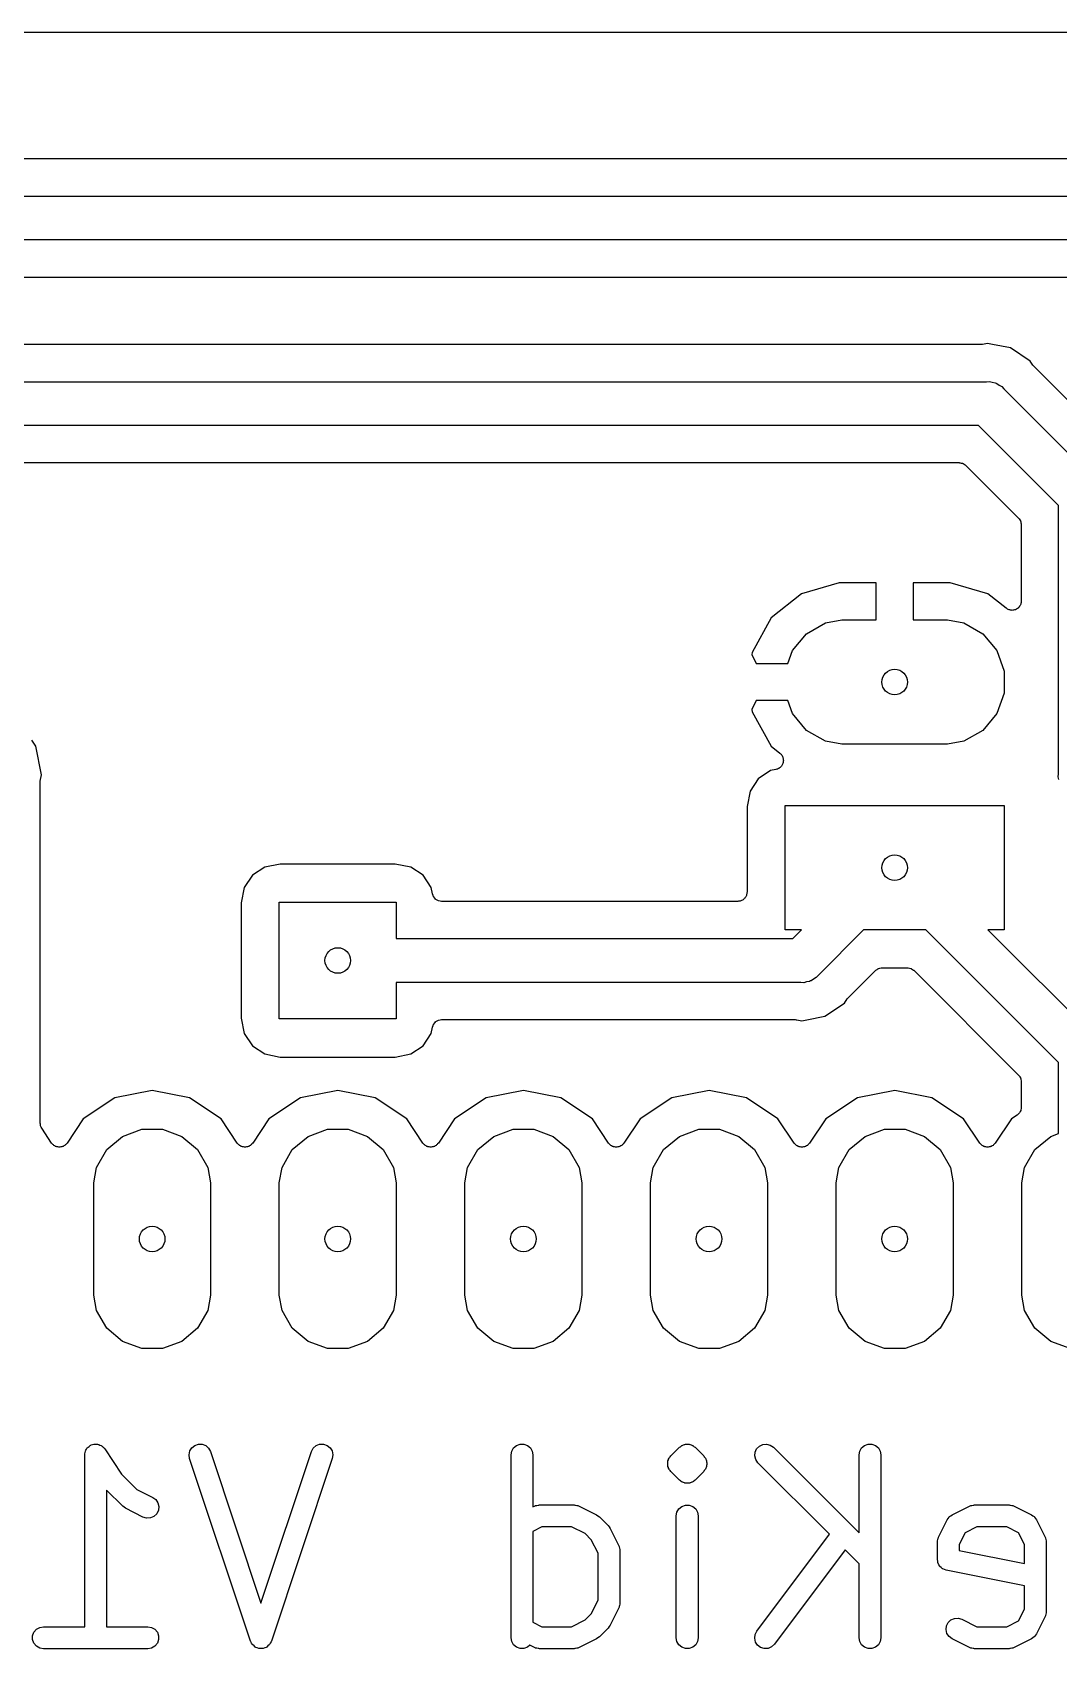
# Model space of a CAD drawing. Extents: x 99.1 to 195.6, y -78.7 to -33.
# Drawn here: x 159.65 to 173.69, y -55.14 to -33.02 of the extents above; entities that cross this region are included whole.
import ezdxf

# ---------------------------------------------------------------- set-up
doc = ezdxf.new("R2010")
doc.units = 0
doc.header["$MEASUREMENT"] = 0
doc.layers.add('BLACK', color=7, linetype='CONTINUOUS')

msp = doc.modelspace()

# ---------------------------------------------------------------- linework, layer by layer
at = {"layer": 'BLACK', "linetype": 'CONTINUOUS'}
for p, q in [((99.187, -33.02), (195.453, -33.02)), ((175.168, -34.752), (148.552, -34.752)), ((148.473, -35.26), (175.247, -35.26)), ((175.136, -35.86), (148.584, -35.86)), ((148.847, -36.368), (174.873, -36.368)), ((172.628, -37.292), (152.551, -37.292)), ((172.64, -37.2898), (172.628, -37.292)), ((172.653, -37.2896), (172.64, -37.2898)), ((172.72, -37.2762), (172.653, -37.2896)), ((172.787, -37.2896), (172.72, -37.2762)), ((173.035, -37.3389), (172.787, -37.2896)), ((173.303, -37.5175), (173.035, -37.3389)), ((173.341, -37.5745), (173.303, -37.5175)), ((173.349, -37.5835), (173.341, -37.5745)), ((173.356, -37.5938), (173.349, -37.5835)), ((174.496, -38.7335), (173.356, -37.5938)), ((151.93, -37.8), (172.707, -37.8)), ((172.707, -37.8), (172.747, -37.7965)), ((172.747, -37.7965), (172.785, -37.8068)), ((172.785, -37.8068), (172.824, -37.8137)), ((172.824, -37.8137), (172.836, -37.8204)), ((172.836, -37.8204), (172.849, -37.8239)), ((172.849, -37.8239), (172.881, -37.8467)), ((172.881, -37.8467), (172.916, -37.8666)), ((172.916, -37.8666), (172.941, -37.8971)), ((172.941, -37.8971), (174.193, -39.1486)), ((172.596, -38.4), (151.93, -38.4)), ((173.69, -39.4943), (172.596, -38.4)), ((152.551, -38.908), (172.333, -38.908)), ((172.333, -38.908), (172.338, -38.909)), ((172.338, -38.909), (172.344, -38.9085)), ((172.344, -38.9085), (172.36, -38.9128)), ((172.36, -38.9128), (172.376, -38.9157)), ((172.376, -38.9157), (172.381, -38.9185)), ((172.381, -38.9185), (172.386, -38.9199)), ((172.386, -38.9199), (172.4, -38.9294)), ((172.4, -38.9294), (172.414, -38.9377)), ((172.414, -38.9377), (172.418, -38.942)), ((172.418, -38.942), (172.423, -38.9452)), ((172.423, -38.9452), (173.145, -39.6675)), ((173.69, -43.1669), (173.69, -39.4943)), ((173.145, -39.6675), (173.148, -39.6721)), ((173.148, -39.6721), (173.152, -39.6757)), ((173.152, -39.6757), (173.161, -39.69)), ((173.161, -39.69), (173.17, -39.7036)), ((173.17, -39.7036), (173.172, -39.709)), ((173.172, -39.709), (173.174, -39.7139)), ((173.174, -39.7139), (173.177, -39.7302)), ((173.177, -39.7302), (173.182, -39.7462)), ((173.182, -39.7462), (173.181, -39.7518)), ((173.181, -39.7518), (173.182, -39.7573)), ((173.182, -39.7573), (173.182, -40.802)), ((170.691, -40.552), (170.174, -40.7016)), ((171.196, -40.552), (170.691, -40.552)), ((171.196, -41.06), (171.196, -40.552)), ((172.209, -40.552), (171.704, -40.552)), ((171.704, -40.552), (171.704, -41.06)), ((172.726, -40.7016), (172.209, -40.552)), ((170.174, -40.7016), (169.759, -41.0332)), ((172.976, -40.9012), (172.726, -40.7016)), ((172.984, -40.9058), (172.976, -40.9012)), ((172.992, -40.912), (172.984, -40.9058)), ((173.003, -40.9163), (172.992, -40.912)), ((173.118, -40.912), (173.109, -40.9153)), ((173.128, -40.9039), (173.118, -40.912)), ((173.139, -40.8973), (173.128, -40.9039)), ((173.145, -40.8898), (173.139, -40.8973)), ((173.152, -40.8836), (173.145, -40.8898)), ((173.159, -40.8727), (173.152, -40.8836)), ((173.166, -40.8628), (173.159, -40.8727)), ((173.17, -40.8537), (173.166, -40.8628)), ((173.174, -40.8454), (173.17, -40.8537)), ((173.177, -40.833), (173.174, -40.8454)), ((173.181, -40.8211), (173.177, -40.833)), ((173.182, -40.802), (173.18, -40.8114)), ((173.18, -40.8114), (173.181, -40.8211)), ((169.759, -41.0332), (169.499, -41.5044)), ((170.245, -41.2488), (170.505, -41.0989)), ((170.505, -41.0989), (170.726, -41.06)), ((170.726, -41.06), (171.196, -41.06)), ((171.704, -41.06), (172.174, -41.06)), ((172.174, -41.06), (172.395, -41.0989)), ((172.395, -41.0989), (172.655, -41.2488)), ((173.014, -40.9223), (173.003, -40.9163)), ((173.024, -40.9238), (173.014, -40.9223)), ((173.033, -40.9271), (173.024, -40.9238)), ((173.046, -40.9271), (173.033, -40.9271)), ((173.058, -40.9289), (173.046, -40.9271)), ((173.067, -40.9271), (173.058, -40.9289)), ((173.077, -40.9271), (173.067, -40.9271)), ((173.089, -40.9227), (173.077, -40.9271)), ((173.101, -40.9203), (173.089, -40.9227)), ((173.109, -40.9153), (173.101, -40.9203)), ((170.053, -41.4784), (170.245, -41.2488)), ((172.655, -41.2488), (172.847, -41.4784)), ((169.499, -41.5044), (169.493, -41.5351)), ((169.493, -41.5351), (169.556, -41.656)), ((169.988, -41.656), (170.053, -41.4784)), ((172.847, -41.4784), (172.95, -41.7601)), ((169.556, -41.656), (169.988, -41.656)), ((172.95, -41.7601), (172.95, -42.0599)), ((169.556, -42.164), (169.493, -42.2849)), ((169.988, -42.164), (169.556, -42.164)), ((170.053, -42.3416), (169.988, -42.164)), ((172.95, -42.0599), (172.847, -42.3416)), ((169.493, -42.2849), (169.499, -42.3156)), ((169.499, -42.3156), (169.759, -42.7868)), ((170.245, -42.5712), (170.053, -42.3416)), ((172.847, -42.3416), (172.655, -42.5712)), ((170.505, -42.7211), (170.245, -42.5712)), ((172.655, -42.5712), (172.395, -42.7211)), ((159.7, -42.7867), (159.646, -42.7068)), ((159.778, -43.18), (159.7, -42.7867)), ((169.759, -42.7868), (169.88, -42.8831)), ((169.88, -42.8831), (169.887, -42.8916)), ((169.887, -42.8916), (169.896, -42.8986)), ((169.896, -42.8986), (169.902, -42.908)), ((170.726, -42.76), (170.505, -42.7211)), ((172.174, -42.76), (170.726, -42.76)), ((172.395, -42.7211), (172.174, -42.76)), ((169.752, -43.1215), (169.584, -43.2338)), ((169.825, -43.1069), (169.752, -43.1215)), ((169.836, -43.1028), (169.825, -43.1069)), ((169.847, -43.1006), (169.836, -43.1028)), ((169.856, -43.0949), (169.847, -43.1006)), ((169.866, -43.0909), (169.856, -43.0949)), ((169.875, -43.0835), (169.866, -43.0909)), ((169.884, -43.0776), (169.875, -43.0835)), ((169.891, -43.0691), (169.884, -43.0776)), ((169.899, -43.0618), (169.891, -43.0691)), ((169.905, -43.052), (169.899, -43.0618)), ((169.902, -42.908), (169.909, -42.9162)), ((169.912, -43.0432), (169.905, -43.052)), ((169.909, -42.9162), (169.913, -42.9267)), ((169.915, -43.0328), (169.912, -43.0432)), ((169.913, -42.9267), (169.919, -42.9363)), ((169.921, -43.0232), (169.915, -43.0328)), ((169.919, -42.9363), (169.921, -42.9471)), ((169.921, -42.9471), (169.925, -42.9573)), ((169.922, -43.012), (169.921, -43.0232)), ((169.926, -43.0014), (169.922, -43.012)), ((169.925, -42.9573), (169.925, -42.9685)), ((169.925, -42.9685), (169.927, -42.9796)), ((169.927, -42.9796), (169.926, -42.9904)), ((169.926, -42.9904), (169.926, -43.0014)), ((159.758, -43.2918), (159.76, -43.2795)), ((159.758, -47.9457), (159.758, -43.2918)), ((159.76, -43.267), (159.778, -43.18)), ((159.76, -43.2795), (159.76, -43.267)), ((169.584, -43.2338), (169.471, -43.4018)), ((173.687, -43.2066), (173.69, -43.1669)), ((173.697, -43.245), (173.687, -43.2066)), ((169.471, -43.4018), (169.43, -43.6125)), ((169.43, -43.6125), (169.43, -44.785)), ((169.95, -45.3), (169.95, -43.6)), ((169.95, -43.6), (172.95, -43.6)), ((172.95, -43.6), (172.95, -45.3)), ((162.832, -44.4415), (162.664, -44.5538)), ((163.043, -44.3996), (162.832, -44.4415)), ((164.617, -44.3996), (163.043, -44.3996)), ((164.828, -44.4415), (164.617, -44.3996)), ((164.996, -44.5538), (164.828, -44.4415)), ((162.664, -44.5538), (162.551, -44.7218)), ((165.109, -44.7218), (164.996, -44.5538)), ((162.551, -44.7218), (162.51, -44.9325)), ((165.126, -44.8098), (165.109, -44.7218)), ((165.134, -44.8291), (165.126, -44.8098)), ((165.141, -44.8485), (165.134, -44.8291)), ((165.142, -44.8496), (165.141, -44.8485)), ((165.142, -44.8509), (165.142, -44.8496)), ((165.156, -44.8664), (165.142, -44.8509)), ((165.169, -44.8823), (165.156, -44.8664)), ((165.17, -44.883), (165.169, -44.8823)), ((165.171, -44.884), (165.17, -44.883)), ((165.189, -44.894), (165.171, -44.884)), ((165.207, -44.9043), (165.189, -44.894)), ((169.366, -44.895), (169.356, -44.8988)), ((169.375, -44.8878), (169.366, -44.895)), ((169.384, -44.8823), (169.375, -44.8878)), ((169.391, -44.8738), (169.384, -44.8823)), ((169.4, -44.8666), (169.391, -44.8738)), ((169.405, -44.857), (169.4, -44.8666)), ((169.413, -44.8485), (169.405, -44.857)), ((169.416, -44.8381), (169.413, -44.8485)), ((169.422, -44.8284), (169.416, -44.8381)), ((169.424, -44.8175), (169.422, -44.8284)), ((169.428, -44.8071), (169.424, -44.8175)), ((169.43, -44.785), (169.428, -44.7959)), ((169.428, -44.7959), (169.428, -44.8071)), ((162.51, -44.9325), (162.51, -46.5075)), ((163.03, -46.52), (163.03, -44.92)), ((163.03, -44.92), (164.63, -44.92)), ((164.63, -44.92), (164.63, -45.42)), ((165.209, -44.9046), (165.207, -44.9043)), ((165.21, -44.9053), (165.209, -44.9046)), ((165.23, -44.9084), (165.21, -44.9053)), ((165.251, -44.912), (165.23, -44.9084)), ((169.303, -44.912), (165.251, -44.912)), ((169.314, -44.9101), (169.303, -44.912)), ((169.325, -44.9101), (169.314, -44.9101)), ((169.335, -44.9063), (169.325, -44.9101)), ((169.346, -44.9043), (169.335, -44.9063)), ((169.356, -44.8988), (169.346, -44.9043)), ((170.176, -45.3), (169.95, -45.3)), ((170.056, -45.42), (170.176, -45.3)), ((171.024, -45.3), (170.401, -45.9229)), ((171.876, -45.3), (171.024, -45.3)), ((173.69, -47.1143), (171.876, -45.3)), ((172.95, -45.3), (172.724, -45.3)), ((172.724, -45.3), (174.193, -46.7686)), ((164.63, -45.42), (170.056, -45.42)), ((170.296, -45.9996), (170.284, -46.0063)), ((170.309, -45.9961), (170.296, -45.9996)), ((170.341, -45.9733), (170.309, -45.9961)), ((170.376, -45.9534), (170.341, -45.9733)), ((170.401, -45.9229), (170.376, -45.9534)), ((170.816, -46.2262), (171.185, -45.8576)), ((171.185, -45.8576), (171.19, -45.8544)), ((171.19, -45.8544), (171.193, -45.8502)), ((171.193, -45.8502), (171.208, -45.8419)), ((171.208, -45.8419), (171.221, -45.8323)), ((171.221, -45.8323), (171.227, -45.8309)), ((171.227, -45.8309), (171.231, -45.8281)), ((171.231, -45.8281), (171.248, -45.8252)), ((171.248, -45.8252), (171.264, -45.8209)), ((171.264, -45.8209), (171.269, -45.8214)), ((171.269, -45.8214), (171.275, -45.8204)), ((171.275, -45.8204), (171.625, -45.8204)), ((171.625, -45.8204), (171.631, -45.8214)), ((171.631, -45.8214), (171.636, -45.8209)), ((171.636, -45.8209), (171.652, -45.8252)), ((171.652, -45.8252), (171.669, -45.8281)), ((171.669, -45.8281), (171.673, -45.8309)), ((171.673, -45.8309), (171.679, -45.8323)), ((171.679, -45.8323), (171.692, -45.8419)), ((171.692, -45.8419), (171.707, -45.8502)), ((171.707, -45.8502), (171.71, -45.8544)), ((171.71, -45.8544), (171.715, -45.8576)), ((171.715, -45.8576), (173.145, -47.2875)), ((170.167, -46.02), (164.63, -46.02)), ((164.63, -46.02), (164.63, -46.52)), ((170.207, -46.0235), (170.167, -46.02)), ((170.245, -46.0132), (170.207, -46.0235)), ((170.284, -46.0063), (170.245, -46.0132)), ((170.495, -46.4811), (170.763, -46.3025)), ((170.763, -46.3025), (170.801, -46.2455)), ((170.801, -46.2455), (170.809, -46.2365)), ((170.809, -46.2365), (170.816, -46.2262)), ((162.51, -46.5075), (162.551, -46.7182)), ((164.63, -46.52), (163.03, -46.52)), ((165.109, -46.7182), (165.126, -46.6302)), ((165.126, -46.6302), (165.134, -46.6109)), ((165.134, -46.6109), (165.141, -46.5915)), ((165.141, -46.5915), (165.142, -46.5904)), ((165.142, -46.5891), (165.156, -46.5736)), ((165.142, -46.5904), (165.142, -46.5891)), ((165.156, -46.5736), (165.169, -46.5577)), ((165.169, -46.5577), (165.17, -46.557)), ((165.17, -46.557), (165.171, -46.556)), ((165.171, -46.556), (165.189, -46.546)), ((165.189, -46.546), (165.207, -46.5357)), ((165.207, -46.5357), (165.209, -46.5354)), ((165.209, -46.5354), (165.21, -46.5347)), ((165.21, -46.5347), (165.23, -46.5316)), ((165.23, -46.5316), (165.251, -46.528)), ((165.251, -46.528), (170.088, -46.528)), ((170.088, -46.528), (170.1, -46.5302)), ((170.1, -46.5302), (170.113, -46.5304)), ((170.113, -46.5304), (170.18, -46.5438)), ((170.18, -46.5438), (170.247, -46.5304)), ((170.247, -46.5304), (170.495, -46.4811)), ((162.551, -46.7182), (162.664, -46.8862)), ((164.996, -46.8862), (165.109, -46.7182)), ((162.664, -46.8862), (162.832, -46.9985)), ((162.832, -46.9985), (163.043, -47.0404)), ((163.043, -47.0404), (164.617, -47.0404)), ((164.617, -47.0404), (164.828, -46.9985)), ((164.828, -46.9985), (164.996, -46.8862)), ((173.145, -47.2875), (173.148, -47.2921)), ((173.148, -47.2921), (173.152, -47.2957)), ((173.152, -47.2957), (173.161, -47.31)), ((173.161, -47.31), (173.17, -47.3236)), ((173.17, -47.3236), (173.172, -47.329)), ((173.69, -48.0878), (173.69, -47.1143)), ((161.29, -47.4964), (160.78, -47.5979)), ((161.8, -47.5979), (161.29, -47.4964)), ((163.83, -47.4964), (163.32, -47.5979)), ((164.34, -47.5979), (163.83, -47.4964)), ((166.37, -47.4964), (165.86, -47.5979)), ((166.88, -47.5979), (166.37, -47.4964)), ((168.91, -47.4964), (168.4, -47.5979)), ((169.42, -47.5979), (168.91, -47.4964)), ((171.45, -47.4964), (170.94, -47.5979)), ((171.96, -47.5979), (171.45, -47.4964)), ((173.172, -47.329), (173.174, -47.3339)), ((173.174, -47.3339), (173.177, -47.3502)), ((173.177, -47.3502), (173.182, -47.3662)), ((173.182, -47.3662), (173.181, -47.3718)), ((173.181, -47.3718), (173.182, -47.3773)), ((173.182, -47.3773), (173.182, -47.7289)), ((160.78, -47.5979), (160.347, -47.887)), ((162.233, -47.887), (161.8, -47.5979)), ((163.32, -47.5979), (162.887, -47.887)), ((164.773, -47.887), (164.34, -47.5979)), ((165.86, -47.5979), (165.427, -47.887)), ((167.313, -47.887), (166.88, -47.5979)), ((168.4, -47.5979), (167.967, -47.887)), ((169.853, -47.887), (169.42, -47.5979)), ((170.94, -47.5979), (170.507, -47.887)), ((172.393, -47.887), (171.96, -47.5979)), ((173.175, -47.7682), (173.174, -47.7723)), ((173.177, -47.7644), (173.175, -47.7682)), ((173.179, -47.7466), (173.177, -47.7644)), ((173.182, -47.7289), (173.179, -47.7466)), ((159.761, -47.9607), (159.758, -47.9457)), ((159.762, -47.9759), (159.761, -47.9607)), ((159.764, -47.9823), (159.762, -47.9759)), ((159.766, -47.9892), (159.764, -47.9823)), ((159.773, -48.0023), (159.766, -47.9892)), ((160.347, -47.887), (160.126, -48.2183)), ((162.454, -48.2183), (162.233, -47.887)), ((162.887, -47.887), (162.666, -48.2183)), ((164.994, -48.2183), (164.773, -47.887)), ((165.427, -47.887), (165.206, -48.2183)), ((167.534, -48.2183), (167.313, -47.887)), ((167.967, -47.887), (167.746, -48.2183)), ((170.074, -48.2183), (169.853, -47.887)), ((170.507, -47.887), (170.286, -48.2183)), ((172.614, -48.2183), (172.393, -47.887)), ((173.047, -47.887), (172.826, -48.2183)), ((173.126, -47.8345), (173.047, -47.887)), ((173.139, -47.8221), (173.126, -47.8345)), ((173.152, -47.8105), (173.139, -47.8221)), ((173.154, -47.8069), (173.152, -47.8105)), ((173.157, -47.804), (173.154, -47.8069)), ((173.165, -47.7879), (173.157, -47.804)), ((173.174, -47.7723), (173.165, -47.7879)), ((159.779, -48.0163), (159.773, -48.0023)), ((159.914, -48.2183), (159.779, -48.0163)), ((160.668, -48.3078), (160.884, -48.1265)), ((160.884, -48.1265), (161.149, -48.03)), ((161.149, -48.03), (161.431, -48.03)), ((161.431, -48.03), (161.696, -48.1265)), ((161.696, -48.1265), (161.912, -48.3078)), ((163.208, -48.3078), (163.424, -48.1265)), ((163.424, -48.1265), (163.689, -48.03)), ((163.689, -48.03), (163.971, -48.03)), ((163.971, -48.03), (164.236, -48.1265)), ((164.236, -48.1265), (164.452, -48.3078)), ((165.748, -48.3078), (165.964, -48.1265)), ((165.964, -48.1265), (166.229, -48.03)), ((166.229, -48.03), (166.511, -48.03)), ((166.511, -48.03), (166.776, -48.1265)), ((166.776, -48.1265), (166.992, -48.3078)), ((168.288, -48.3078), (168.504, -48.1265)), ((168.504, -48.1265), (168.769, -48.03)), ((168.769, -48.03), (169.051, -48.03)), ((169.051, -48.03), (169.316, -48.1265)), ((169.316, -48.1265), (169.532, -48.3078)), ((170.828, -48.3078), (171.044, -48.1265)), ((171.044, -48.1265), (171.309, -48.03)), ((171.309, -48.03), (171.591, -48.03)), ((171.591, -48.03), (171.856, -48.1265)), ((171.856, -48.1265), (172.072, -48.3078)), ((173.368, -48.3078), (173.584, -48.1265)), ((173.584, -48.1265), (173.69, -48.0878)), ((159.924, -48.2283), (159.914, -48.2183)), ((159.932, -48.2395), (159.924, -48.2283)), ((159.939, -48.2441), (159.932, -48.2395)), ((159.945, -48.2502), (159.939, -48.2441)), ((159.957, -48.2563), (159.945, -48.2502)), ((159.969, -48.264), (159.957, -48.2563)), ((159.977, -48.266), (159.969, -48.264)), ((159.984, -48.2697), (159.977, -48.266)), ((159.998, -48.2712), (159.984, -48.2697)), ((160.012, -48.2745), (159.998, -48.2712)), ((160.02, -48.2736), (160.012, -48.2745)), ((160.028, -48.2745), (160.02, -48.2736)), ((160.042, -48.2712), (160.028, -48.2745)), ((160.056, -48.2697), (160.042, -48.2712)), ((160.063, -48.266), (160.056, -48.2697)), ((160.071, -48.264), (160.063, -48.266)), ((160.083, -48.2563), (160.071, -48.264)), ((160.095, -48.2502), (160.083, -48.2563)), ((160.101, -48.2441), (160.095, -48.2502)), ((160.108, -48.2395), (160.101, -48.2441)), ((160.116, -48.2283), (160.108, -48.2395)), ((160.126, -48.2183), (160.116, -48.2283)), ((160.527, -48.5522), (160.668, -48.3078)), ((161.912, -48.3078), (162.053, -48.5522)), ((162.464, -48.2283), (162.454, -48.2183)), ((162.472, -48.2395), (162.464, -48.2283)), ((162.479, -48.2441), (162.472, -48.2395)), ((162.485, -48.2502), (162.479, -48.2441)), ((162.497, -48.2563), (162.485, -48.2502)), ((162.509, -48.264), (162.497, -48.2563)), ((162.517, -48.266), (162.509, -48.264)), ((162.524, -48.2697), (162.517, -48.266)), ((162.538, -48.2712), (162.524, -48.2697)), ((162.552, -48.2745), (162.538, -48.2712)), ((162.56, -48.2736), (162.552, -48.2745)), ((162.568, -48.2745), (162.56, -48.2736)), ((162.582, -48.2712), (162.568, -48.2745)), ((162.596, -48.2697), (162.582, -48.2712)), ((162.603, -48.266), (162.596, -48.2697)), ((162.611, -48.264), (162.603, -48.266)), ((162.623, -48.2563), (162.611, -48.264)), ((162.635, -48.2502), (162.623, -48.2563)), ((162.641, -48.2441), (162.635, -48.2502)), ((162.648, -48.2395), (162.641, -48.2441)), ((162.656, -48.2283), (162.648, -48.2395)), ((162.666, -48.2183), (162.656, -48.2283)), ((163.067, -48.5522), (163.208, -48.3078)), ((164.452, -48.3078), (164.593, -48.5522)), ((165.004, -48.2283), (164.994, -48.2183)), ((165.012, -48.2395), (165.004, -48.2283)), ((165.019, -48.2441), (165.012, -48.2395)), ((165.025, -48.2502), (165.019, -48.2441)), ((165.037, -48.2563), (165.025, -48.2502)), ((165.049, -48.264), (165.037, -48.2563)), ((165.057, -48.266), (165.049, -48.264)), ((165.064, -48.2697), (165.057, -48.266)), ((165.078, -48.2712), (165.064, -48.2697)), ((165.092, -48.2745), (165.078, -48.2712)), ((165.1, -48.2736), (165.092, -48.2745)), ((165.108, -48.2745), (165.1, -48.2736)), ((165.122, -48.2712), (165.108, -48.2745)), ((165.136, -48.2697), (165.122, -48.2712)), ((165.143, -48.266), (165.136, -48.2697)), ((165.151, -48.264), (165.143, -48.266)), ((165.163, -48.2563), (165.151, -48.264)), ((165.175, -48.2502), (165.163, -48.2563)), ((165.181, -48.2441), (165.175, -48.2502)), ((165.188, -48.2395), (165.181, -48.2441)), ((165.196, -48.2283), (165.188, -48.2395)), ((165.206, -48.2183), (165.196, -48.2283)), ((165.607, -48.5522), (165.748, -48.3078)), ((166.992, -48.3078), (167.133, -48.5522)), ((167.544, -48.2283), (167.534, -48.2183)), ((167.552, -48.2395), (167.544, -48.2283)), ((167.559, -48.2441), (167.552, -48.2395)), ((167.565, -48.2502), (167.559, -48.2441)), ((167.577, -48.2563), (167.565, -48.2502)), ((167.589, -48.264), (167.577, -48.2563)), ((167.597, -48.266), (167.589, -48.264)), ((167.604, -48.2697), (167.597, -48.266)), ((167.618, -48.2712), (167.604, -48.2697)), ((167.632, -48.2745), (167.618, -48.2712)), ((167.64, -48.2736), (167.632, -48.2745)), ((167.648, -48.2745), (167.64, -48.2736)), ((167.662, -48.2712), (167.648, -48.2745)), ((167.676, -48.2697), (167.662, -48.2712)), ((167.683, -48.266), (167.676, -48.2697)), ((167.691, -48.264), (167.683, -48.266)), ((167.703, -48.2563), (167.691, -48.264)), ((167.715, -48.2502), (167.703, -48.2563)), ((167.721, -48.2441), (167.715, -48.2502)), ((167.728, -48.2395), (167.721, -48.2441)), ((167.736, -48.2283), (167.728, -48.2395)), ((167.746, -48.2183), (167.736, -48.2283)), ((168.147, -48.5522), (168.288, -48.3078)), ((169.532, -48.3078), (169.673, -48.5522)), ((170.084, -48.2283), (170.074, -48.2183)), ((170.092, -48.2395), (170.084, -48.2283)), ((170.099, -48.2441), (170.092, -48.2395)), ((170.105, -48.2502), (170.099, -48.2441)), ((170.117, -48.2563), (170.105, -48.2502)), ((170.129, -48.264), (170.117, -48.2563)), ((170.137, -48.266), (170.129, -48.264)), ((170.144, -48.2697), (170.137, -48.266)), ((170.158, -48.2712), (170.144, -48.2697)), ((170.172, -48.2745), (170.158, -48.2712)), ((170.18, -48.2736), (170.172, -48.2745)), ((170.188, -48.2745), (170.18, -48.2736)), ((170.202, -48.2712), (170.188, -48.2745)), ((170.216, -48.2697), (170.202, -48.2712)), ((170.223, -48.266), (170.216, -48.2697)), ((170.231, -48.264), (170.223, -48.266)), ((170.243, -48.2563), (170.231, -48.264)), ((170.255, -48.2502), (170.243, -48.2563)), ((170.261, -48.2441), (170.255, -48.2502)), ((170.268, -48.2395), (170.261, -48.2441)), ((170.276, -48.2283), (170.268, -48.2395)), ((170.286, -48.2183), (170.276, -48.2283)), ((170.687, -48.5522), (170.828, -48.3078)), ((172.072, -48.3078), (172.213, -48.5522)), ((172.624, -48.2283), (172.614, -48.2183)), ((172.632, -48.2395), (172.624, -48.2283)), ((172.639, -48.2441), (172.632, -48.2395)), ((172.645, -48.2502), (172.639, -48.2441)), ((172.657, -48.2563), (172.645, -48.2502)), ((172.669, -48.264), (172.657, -48.2563)), ((172.677, -48.266), (172.669, -48.264)), ((172.684, -48.2697), (172.677, -48.266)), ((172.698, -48.2712), (172.684, -48.2697)), ((172.712, -48.2745), (172.698, -48.2712)), ((172.72, -48.2736), (172.712, -48.2745)), ((172.728, -48.2745), (172.72, -48.2736)), ((172.742, -48.2712), (172.728, -48.2745)), ((172.756, -48.2697), (172.742, -48.2712)), ((172.763, -48.266), (172.756, -48.2697)), ((172.771, -48.264), (172.763, -48.266)), ((172.783, -48.2563), (172.771, -48.264)), ((172.795, -48.2502), (172.783, -48.2563)), ((172.801, -48.2441), (172.795, -48.2502)), ((172.808, -48.2395), (172.801, -48.2441)), ((172.816, -48.2283), (172.808, -48.2395)), ((172.826, -48.2183), (172.816, -48.2283)), ((173.227, -48.5522), (173.368, -48.3078)), ((160.49, -48.76), (160.527, -48.5522)), ((162.053, -48.5522), (162.09, -48.76)), ((163.03, -48.76), (163.067, -48.5522)), ((164.593, -48.5522), (164.63, -48.76)), ((165.57, -48.76), (165.607, -48.5522)), ((167.133, -48.5522), (167.17, -48.76)), ((168.11, -48.76), (168.147, -48.5522)), ((169.673, -48.5522), (169.71, -48.76)), ((170.65, -48.76), (170.687, -48.5522)), ((172.213, -48.5522), (172.25, -48.76)), ((173.19, -48.76), (173.227, -48.5522)), ((160.49, -50.3), (160.49, -48.76)), ((162.09, -48.76), (162.09, -50.3)), ((163.03, -50.3), (163.03, -48.76)), ((164.63, -48.76), (164.63, -50.3)), ((165.57, -50.3), (165.57, -48.76)), ((167.17, -48.76), (167.17, -50.3)), ((168.11, -50.3), (168.11, -48.76)), ((169.71, -48.76), (169.71, -50.3)), ((170.65, -50.3), (170.65, -48.76)), ((172.25, -48.76), (172.25, -50.3)), ((173.19, -50.3), (173.19, -48.76)), ((160.527, -50.5078), (160.49, -50.3)), ((162.09, -50.3), (162.053, -50.5078)), ((163.067, -50.5078), (163.03, -50.3)), ((164.63, -50.3), (164.593, -50.5078)), ((165.607, -50.5078), (165.57, -50.3)), ((167.17, -50.3), (167.133, -50.5078)), ((168.147, -50.5078), (168.11, -50.3)), ((169.71, -50.3), (169.673, -50.5078)), ((170.687, -50.5078), (170.65, -50.3)), ((172.25, -50.3), (172.213, -50.5078)), ((173.227, -50.5078), (173.19, -50.3)), ((160.668, -50.7522), (160.527, -50.5078)), ((162.053, -50.5078), (161.912, -50.7522)), ((163.208, -50.7522), (163.067, -50.5078)), ((164.593, -50.5078), (164.452, -50.7522)), ((165.748, -50.7522), (165.607, -50.5078)), ((167.133, -50.5078), (166.992, -50.7522)), ((168.288, -50.7522), (168.147, -50.5078)), ((169.673, -50.5078), (169.532, -50.7522)), ((170.828, -50.7522), (170.687, -50.5078)), ((172.213, -50.5078), (172.072, -50.7522)), ((173.368, -50.7522), (173.227, -50.5078)), ((160.884, -50.9335), (160.668, -50.7522)), ((161.912, -50.7522), (161.696, -50.9335)), ((163.424, -50.9335), (163.208, -50.7522)), ((164.452, -50.7522), (164.236, -50.9335)), ((165.964, -50.9335), (165.748, -50.7522)), ((166.992, -50.7522), (166.776, -50.9335)), ((168.504, -50.9335), (168.288, -50.7522)), ((169.532, -50.7522), (169.316, -50.9335)), ((171.044, -50.9335), (170.828, -50.7522)), ((172.072, -50.7522), (171.856, -50.9335)), ((173.584, -50.9335), (173.368, -50.7522)), ((161.149, -51.03), (160.884, -50.9335)), ((161.431, -51.03), (161.149, -51.03)), ((161.696, -50.9335), (161.431, -51.03)), ((163.689, -51.03), (163.424, -50.9335)), ((163.971, -51.03), (163.689, -51.03)), ((164.236, -50.9335), (163.971, -51.03)), ((166.229, -51.03), (165.964, -50.9335)), ((166.511, -51.03), (166.229, -51.03)), ((166.776, -50.9335), (166.511, -51.03)), ((168.769, -51.03), (168.504, -50.9335)), ((169.051, -51.03), (168.769, -51.03)), ((169.316, -50.9335), (169.051, -51.03)), ((171.309, -51.03), (171.044, -50.9335)), ((171.591, -51.03), (171.309, -51.03)), ((171.856, -50.9335), (171.591, -51.03)), ((173.849, -51.03), (173.584, -50.9335)), ((160.383, -52.4195), (160.393, -52.405)), ((160.393, -52.405), (160.402, -52.3895)), ((160.402, -52.3895), (160.409, -52.3842)), ((160.409, -52.3842), (160.414, -52.3775)), ((160.414, -52.3775), (160.428, -52.3676)), ((160.428, -52.3676), (160.442, -52.356)), ((160.442, -52.356), (160.45, -52.3532)), ((160.45, -52.3532), (160.457, -52.3486)), ((160.457, -52.3486), (160.474, -52.3444)), ((160.474, -52.3444), (160.491, -52.3382)), ((160.491, -52.3382), (160.499, -52.3382)), ((160.499, -52.3382), (160.507, -52.3363)), ((160.507, -52.3363), (160.525, -52.3382)), ((160.525, -52.3382), (160.543, -52.3382)), ((160.543, -52.3382), (160.551, -52.3411)), ((160.551, -52.3411), (160.559, -52.342)), ((160.559, -52.342), (160.575, -52.3499)), ((160.575, -52.3499), (160.592, -52.356)), ((160.592, -52.356), (160.599, -52.3614)), ((160.599, -52.3614), (160.606, -52.3651)), ((160.606, -52.3651), (160.618, -52.378)), ((160.618, -52.378), (160.632, -52.3895)), ((160.632, -52.3895), (160.636, -52.3967)), ((160.636, -52.3967), (160.642, -52.4027)), ((160.642, -52.4027), (160.872, -52.7475)), ((161.806, -52.4308), (161.833, -52.3864)), ((161.833, -52.3864), (161.874, -52.354)), ((161.874, -52.354), (161.924, -52.3376)), ((161.924, -52.3376), (161.976, -52.339)), ((161.976, -52.339), (162.024, -52.3581)), ((162.024, -52.3581), (162.063, -52.3927)), ((162.063, -52.3927), (162.088, -52.4385)), ((163.47, -52.4385), (163.495, -52.3927)), ((163.495, -52.3927), (163.534, -52.3581)), ((163.534, -52.3581), (163.582, -52.339)), ((163.582, -52.339), (163.634, -52.3376)), ((163.634, -52.3376), (163.684, -52.354)), ((163.684, -52.354), (163.725, -52.3864)), ((163.725, -52.3864), (163.752, -52.4308)), ((166.21, -52.4346), (166.236, -52.3895)), ((166.236, -52.3895), (166.275, -52.356)), ((166.275, -52.356), (166.324, -52.3382)), ((166.324, -52.3382), (166.377, -52.3382)), ((166.377, -52.3382), (166.425, -52.356)), ((166.425, -52.356), (166.465, -52.3895)), ((166.465, -52.3895), (166.491, -52.4346)), ((168.387, -52.4989), (168.506, -52.3799)), ((168.506, -52.3799), (168.517, -52.3724)), ((168.517, -52.3724), (168.526, -52.3631)), ((168.526, -52.3631), (168.532, -52.3603)), ((168.532, -52.3603), (168.537, -52.356)), ((168.537, -52.356), (168.544, -52.3538)), ((168.544, -52.3538), (168.549, -52.35)), ((168.549, -52.35), (168.562, -52.3466)), ((168.562, -52.3466), (168.574, -52.3411)), ((168.574, -52.3411), (168.58, -52.3405)), ((168.58, -52.3405), (168.586, -52.3382)), ((168.586, -52.3382), (168.593, -52.3382)), ((168.593, -52.3382), (168.599, -52.3365)), ((168.599, -52.3365), (168.612, -52.3377)), ((168.612, -52.3377), (168.625, -52.3365)), ((168.625, -52.3365), (168.632, -52.3382)), ((168.632, -52.3382), (168.638, -52.3382)), ((168.638, -52.3382), (168.645, -52.3405)), ((168.645, -52.3405), (168.651, -52.3411)), ((168.651, -52.3411), (168.663, -52.3466)), ((168.663, -52.3466), (168.676, -52.35)), ((168.676, -52.35), (168.681, -52.3538)), ((168.681, -52.3538), (168.687, -52.356)), ((168.687, -52.356), (168.692, -52.3603)), ((168.692, -52.3603), (168.698, -52.3631)), ((168.698, -52.3631), (168.708, -52.3724)), ((168.708, -52.3724), (168.718, -52.3799)), ((168.718, -52.3799), (168.837, -52.4989)), ((169.539, -52.4471), (169.561, -52.3999)), ((169.561, -52.3999), (169.598, -52.3631)), ((169.598, -52.3631), (169.645, -52.3411)), ((169.645, -52.3411), (169.697, -52.3365)), ((169.697, -52.3365), (169.747, -52.35)), ((169.747, -52.35), (169.79, -52.3799)), ((169.79, -52.3799), (170.962, -53.5524)), ((170.971, -52.4346), (170.997, -52.3895)), ((170.997, -52.3895), (171.037, -52.356)), ((171.037, -52.356), (171.086, -52.3382)), ((171.086, -52.3382), (171.138, -52.3382)), ((171.138, -52.3382), (171.187, -52.356)), ((171.187, -52.356), (171.227, -52.3895)), ((171.227, -52.3895), (171.253, -52.4346)), ((160.367, -52.486), (160.369, -52.4778)), ((160.367, -54.836), (160.367, -52.486)), ((160.368, -52.4695), (160.373, -52.4523)), ((160.369, -52.4778), (160.368, -52.4695)), ((160.373, -52.4523), (160.376, -52.4346)), ((160.376, -52.4346), (160.38, -52.4275)), ((160.38, -52.4275), (160.383, -52.4195)), ((161.796, -52.4819), (161.806, -52.4308)), ((161.803, -52.5334), (161.796, -52.4819)), ((162.637, -55.0334), (161.803, -52.5334)), ((162.088, -52.4385), (162.779, -54.5116)), ((162.779, -54.5116), (163.47, -52.4385)), ((163.755, -52.5334), (162.921, -55.0334)), ((163.752, -52.4308), (163.762, -52.4819)), ((163.762, -52.4819), (163.755, -52.5334)), ((166.2, -52.486), (166.21, -52.4346)), ((166.2, -54.986), (166.2, -52.486)), ((166.491, -52.4346), (166.5, -52.486)), ((166.5, -52.486), (166.5, -53.1956)), ((168.344, -52.5919), (168.347, -52.5793)), ((168.345, -52.605), (168.344, -52.5919)), ((168.344, -52.6181), (168.345, -52.605)), ((168.347, -52.6307), (168.344, -52.6181)), ((168.347, -52.5793), (168.348, -52.5662)), ((168.348, -52.6438), (168.347, -52.6307)), ((168.348, -52.5662), (168.354, -52.5543)), ((168.354, -52.5543), (168.357, -52.5416)), ((168.357, -52.5416), (168.365, -52.5309)), ((168.365, -52.5309), (168.37, -52.519)), ((168.37, -52.519), (168.38, -52.5097)), ((168.38, -52.5097), (168.387, -52.4989)), ((168.837, -52.4989), (168.845, -52.5097)), ((168.845, -52.5097), (168.854, -52.519)), ((168.854, -52.519), (168.86, -52.5309)), ((168.86, -52.5309), (168.867, -52.5416)), ((168.867, -52.5416), (168.871, -52.5543)), ((168.871, -52.5543), (168.876, -52.5662)), ((168.876, -52.5662), (168.877, -52.5793)), ((168.877, -52.6308), (168.876, -52.6438)), ((168.877, -52.5793), (168.881, -52.5919)), ((168.881, -52.6181), (168.877, -52.6308)), ((168.881, -52.5919), (168.88, -52.605)), ((168.88, -52.605), (168.881, -52.6181)), ((169.534, -52.499), (169.539, -52.4471)), ((169.548, -52.5493), (169.534, -52.499)), ((169.578, -52.592), (169.548, -52.5493)), ((170.557, -53.5715), (169.578, -52.592)), ((170.962, -52.486), (170.971, -52.4346)), ((170.962, -53.5524), (170.962, -52.486)), ((171.253, -52.4346), (171.262, -52.486)), ((171.262, -52.486), (171.262, -54.986)), ((160.872, -52.7475), (161.082, -52.9579)), ((168.354, -52.6557), (168.348, -52.6438)), ((168.357, -52.6684), (168.354, -52.6557)), ((168.365, -52.6791), (168.357, -52.6684)), ((168.37, -52.691), (168.365, -52.6791)), ((168.38, -52.7003), (168.37, -52.691)), ((168.387, -52.7111), (168.38, -52.7003)), ((168.506, -52.8301), (168.387, -52.7111)), ((168.517, -52.8376), (168.506, -52.8301)), ((168.526, -52.8469), (168.517, -52.8376)), ((168.532, -52.8497), (168.526, -52.8469)), ((168.537, -52.854), (168.532, -52.8497)), ((168.544, -52.8562), (168.537, -52.854)), ((168.549, -52.86), (168.544, -52.8562)), ((168.681, -52.8562), (168.676, -52.86)), ((168.687, -52.854), (168.681, -52.8562)), ((168.692, -52.8497), (168.687, -52.854)), ((168.698, -52.8469), (168.692, -52.8497)), ((168.708, -52.8376), (168.698, -52.8469)), ((168.718, -52.8301), (168.708, -52.8376)), ((168.837, -52.7111), (168.718, -52.8301)), ((168.845, -52.7003), (168.837, -52.7111)), ((168.854, -52.691), (168.845, -52.7003)), ((168.86, -52.6791), (168.854, -52.691)), ((168.867, -52.6684), (168.86, -52.6791)), ((168.871, -52.6557), (168.867, -52.6684)), ((168.876, -52.6438), (168.871, -52.6557)), ((160.887, -53.1873), (160.667, -52.9671)), ((160.667, -52.9671), (160.667, -54.836)), ((161.082, -52.9579), (161.299, -53.0661)), ((161.299, -53.0661), (161.34, -53.0971)), ((168.562, -52.8634), (168.549, -52.86)), ((168.574, -52.8689), (168.562, -52.8634)), ((168.58, -52.8695), (168.574, -52.8689)), ((168.586, -52.8718), (168.58, -52.8695)), ((168.593, -52.8718), (168.586, -52.8718)), ((168.599, -52.8735), (168.593, -52.8718)), ((168.612, -52.8723), (168.599, -52.8735)), ((168.625, -52.8735), (168.612, -52.8723)), ((168.632, -52.8718), (168.625, -52.8735)), ((168.638, -52.8718), (168.632, -52.8718)), ((168.645, -52.8695), (168.638, -52.8718)), ((168.651, -52.8689), (168.645, -52.8695)), ((168.663, -52.8634), (168.651, -52.8689)), ((168.676, -52.86), (168.663, -52.8634)), ((160.907, -53.201), (160.887, -53.1873)), ((160.926, -53.2154), (160.907, -53.201)), ((161.164, -53.3344), (160.926, -53.2154)), ((161.352, -53.2896), (161.314, -53.3254)), ((161.34, -53.0971), (161.369, -53.1406)), ((161.375, -53.243), (161.352, -53.2896)), ((161.369, -53.1406), (161.381, -53.1913)), ((161.381, -53.1913), (161.375, -53.243)), ((166.5, -53.1956), (166.521, -53.1851)), ((166.521, -53.1851), (166.53, -53.1827)), ((166.53, -53.1827), (166.537, -53.1783)), ((166.537, -53.1783), (166.555, -53.1753)), ((166.555, -53.1753), (166.571, -53.1703)), ((166.571, -53.1703), (166.58, -53.1708)), ((166.58, -53.1708), (166.589, -53.1693)), ((166.589, -53.1693), (167.065, -53.1693)), ((167.065, -53.1693), (167.073, -53.1708)), ((167.073, -53.1708), (167.082, -53.1703)), ((167.082, -53.1703), (167.099, -53.1753)), ((167.099, -53.1753), (167.116, -53.1783)), ((167.116, -53.1783), (167.124, -53.1827)), ((167.124, -53.1827), (167.132, -53.1851)), ((167.132, -53.1851), (167.37, -53.3042)), ((168.462, -53.3193), (168.471, -53.268)), ((168.471, -53.268), (168.497, -53.2229)), ((168.497, -53.2229), (168.537, -53.1894)), ((168.537, -53.1894), (168.586, -53.1716)), ((168.586, -53.1716), (168.638, -53.1716)), ((168.638, -53.1716), (168.687, -53.1894)), ((168.687, -53.1894), (168.727, -53.2229)), ((168.727, -53.2229), (168.753, -53.268)), ((168.753, -53.268), (168.762, -53.3193)), ((172.236, -53.3042), (172.474, -53.1851)), ((172.474, -53.1851), (172.482, -53.1827)), ((172.482, -53.1827), (172.49, -53.1783)), ((172.49, -53.1783), (172.507, -53.1753)), ((172.507, -53.1753), (172.524, -53.1703)), ((172.524, -53.1703), (172.532, -53.1708)), ((172.532, -53.1708), (172.541, -53.1693)), ((172.541, -53.1693), (173.017, -53.1693)), ((173.017, -53.1693), (173.026, -53.1708)), ((173.026, -53.1708), (173.034, -53.1703)), ((173.034, -53.1703), (173.051, -53.1753)), ((173.051, -53.1753), (173.068, -53.1783)), ((173.068, -53.1783), (173.076, -53.1827)), ((173.076, -53.1827), (173.084, -53.1851)), ((173.084, -53.1851), (173.322, -53.3042)), ((161.214, -53.3493), (161.164, -53.3344)), ((161.266, -53.3461), (161.214, -53.3493)), ((161.314, -53.3254), (161.266, -53.3461)), ((166.624, -53.4693), (166.5, -53.531)), ((167.029, -53.4693), (166.624, -53.4693)), ((167.214, -53.5616), (167.029, -53.4693)), ((167.37, -53.3042), (167.389, -53.3185)), ((167.389, -53.3185), (167.409, -53.3323)), ((167.409, -53.3323), (167.528, -53.4513)), ((167.528, -53.4513), (167.542, -53.471)), ((167.542, -53.471), (167.556, -53.4903)), ((167.556, -53.4903), (167.675, -53.7284)), ((168.462, -54.986), (168.462, -53.3193)), ((168.762, -53.3193), (168.762, -54.986)), ((172.05, -53.6093), (172.169, -53.3712)), ((172.169, -53.3712), (172.182, -53.3536)), ((172.182, -53.3536), (172.194, -53.3352)), ((172.194, -53.3352), (172.197, -53.3327)), ((172.197, -53.3327), (172.2, -53.3294)), ((172.2, -53.3294), (172.218, -53.3173)), ((172.218, -53.3173), (172.236, -53.3042)), ((172.576, -53.4693), (172.415, -53.5501)), ((172.982, -53.4693), (172.576, -53.4693)), ((173.143, -53.5501), (172.982, -53.4693)), ((173.322, -53.3042), (173.34, -53.3173)), ((173.34, -53.3173), (173.358, -53.3294)), ((173.358, -53.3294), (173.361, -53.3327)), ((173.361, -53.3327), (173.364, -53.3352)), ((173.364, -53.3352), (173.376, -53.3536)), ((173.376, -53.3536), (173.389, -53.3713)), ((173.389, -53.3713), (173.508, -53.6093)), ((166.5, -53.531), (166.5, -54.7742)), ((167.299, -53.6462), (167.214, -53.5616)), ((167.391, -53.8309), (167.299, -53.6462)), ((167.675, -53.7284), (167.678, -53.7367)), ((167.678, -53.7367), (167.682, -53.7442)), ((169.564, -54.896), (170.557, -53.5715)), ((172.034, -53.6764), (172.035, -53.6679)), ((172.034, -53.9145), (172.034, -53.6764)), ((172.035, -53.6593), (172.04, -53.6424)), ((172.035, -53.6679), (172.035, -53.6593)), ((172.04, -53.6424), (172.043, -53.6251)), ((172.043, -53.6251), (172.047, -53.6176)), ((172.047, -53.6176), (172.05, -53.6093)), ((172.415, -53.5501), (172.334, -53.7118)), ((172.334, -53.7118), (172.334, -53.7916)), ((173.224, -53.7118), (173.143, -53.5501)), ((173.224, -53.9696), (173.224, -53.7118)), ((173.508, -53.6093), (173.511, -53.6176)), ((173.511, -53.6176), (173.515, -53.6251)), ((173.515, -53.6251), (173.518, -53.6424)), ((173.518, -53.6424), (173.523, -53.6593)), ((173.523, -53.6593), (173.523, -53.6679)), ((173.523, -53.6679), (173.524, -53.6764)), ((173.524, -53.6764), (173.524, -54.6288)), ((167.391, -54.4744), (167.391, -53.8309)), ((167.682, -53.7442), (167.685, -53.7615)), ((167.685, -53.7615), (167.69, -53.7783)), ((167.69, -53.7783), (167.689, -53.787)), ((167.689, -53.787), (167.691, -53.7955)), ((167.691, -53.7955), (167.691, -54.5098)), ((170.771, -53.7857), (169.804, -55.076)), ((170.962, -53.9767), (170.771, -53.7857)), ((172.038, -53.9385), (172.034, -53.9145)), ((172.042, -53.9626), (172.038, -53.9385)), ((172.043, -53.9641), (172.042, -53.9626)), ((172.334, -53.7916), (173.224, -53.9696)), ((170.962, -54.986), (170.962, -53.9767)), ((172.043, -53.9658), (172.043, -53.9641)), ((172.055, -53.9869), (172.043, -53.9658)), ((172.067, -54.0083), (172.055, -53.9869)), ((172.068, -54.0094), (172.067, -54.0083)), ((172.069, -54.0109), (172.068, -54.0094)), ((172.088, -54.0266), (172.069, -54.0109)), ((172.106, -54.0427), (172.088, -54.0266)), ((172.107, -54.0433), (172.106, -54.0427)), ((172.109, -54.0444), (172.107, -54.0433)), ((172.132, -54.0528), (172.109, -54.0444)), ((172.154, -54.0616), (172.132, -54.0528)), ((173.224, -54.2756), (172.154, -54.0616)), ((173.224, -54.5934), (173.224, -54.2756)), ((167.299, -54.659), (167.391, -54.4744)), ((167.675, -54.5768), (167.556, -54.8149)), ((167.678, -54.5686), (167.675, -54.5768)), ((167.682, -54.5611), (167.678, -54.5686)), ((167.685, -54.5438), (167.682, -54.5611)), ((167.69, -54.5269), (167.685, -54.5438)), ((167.691, -54.5098), (167.689, -54.5183)), ((167.689, -54.5183), (167.69, -54.5269)), ((173.143, -54.7551), (173.224, -54.5934)), ((159.706, -54.871), (159.752, -54.845)), ((159.752, -54.845), (159.803, -54.836)), ((159.803, -54.836), (160.367, -54.836)), ((160.667, -54.836), (161.231, -54.836)), ((161.231, -54.836), (161.283, -54.845)), ((161.283, -54.845), (161.328, -54.871)), ((166.5, -54.7742), (166.624, -54.836)), ((166.624, -54.836), (167.029, -54.836)), ((167.029, -54.836), (167.214, -54.7436)), ((167.214, -54.7436), (167.299, -54.659)), ((167.542, -54.8342), (167.528, -54.8539)), ((167.556, -54.8149), (167.542, -54.8342)), ((172.153, -54.8759), (172.159, -54.8241)), ((172.159, -54.8241), (172.182, -54.7775)), ((172.182, -54.7775), (172.22, -54.7417)), ((172.22, -54.7417), (172.268, -54.721)), ((172.268, -54.721), (172.32, -54.7179)), ((172.32, -54.7179), (172.37, -54.7327)), ((172.37, -54.7327), (172.576, -54.836)), ((172.576, -54.836), (172.982, -54.836)), ((172.982, -54.836), (173.143, -54.7551)), ((173.508, -54.6959), (173.389, -54.934)), ((173.511, -54.6876), (173.508, -54.6959)), ((173.515, -54.6801), (173.511, -54.6876)), ((173.518, -54.6628), (173.515, -54.6801)), ((173.523, -54.646), (173.518, -54.6628)), ((173.524, -54.6288), (173.523, -54.6373)), ((173.523, -54.6373), (173.523, -54.646)), ((159.655, -54.9599), (159.673, -54.911)), ((159.655, -55.012), (159.655, -54.9599)), ((159.673, -55.061), (159.655, -55.012)), ((159.673, -54.911), (159.706, -54.871)), ((159.706, -55.1009), (159.673, -55.061)), ((161.328, -54.871), (161.361, -54.911)), ((161.361, -55.061), (161.328, -55.1009)), ((161.361, -54.911), (161.379, -54.9599)), ((161.379, -55.012), (161.361, -55.061)), ((161.379, -54.9599), (161.379, -55.012)), ((162.639, -55.037), (162.637, -55.0334)), ((162.64, -55.0411), (162.639, -55.037)), ((162.651, -55.0598), (162.64, -55.0411)), ((162.662, -55.0792), (162.651, -55.0598)), ((162.907, -55.0598), (162.897, -55.0792)), ((162.919, -55.0411), (162.907, -55.0598)), ((162.921, -55.0334), (162.919, -55.037)), ((162.919, -55.037), (162.919, -55.0411)), ((166.21, -55.0373), (166.2, -54.986)), ((166.236, -55.0824), (166.21, -55.0373)), ((167.37, -55.0011), (167.132, -55.1201)), ((167.389, -54.9868), (167.37, -55.0011)), ((167.409, -54.973), (167.389, -54.9868)), ((167.528, -54.8539), (167.409, -54.973)), ((168.471, -55.0373), (168.462, -54.986)), ((168.497, -55.0824), (168.471, -55.0373)), ((168.753, -55.0373), (168.727, -55.0824)), ((168.762, -54.986), (168.753, -55.0373)), ((169.534, -54.9941), (169.54, -54.9424)), ((169.546, -55.0449), (169.534, -54.9941)), ((169.54, -54.9424), (169.564, -54.896)), ((169.574, -55.0885), (169.546, -55.0449)), ((170.971, -55.0373), (170.962, -54.986)), ((170.997, -55.0824), (170.971, -55.0373)), ((171.253, -55.0373), (171.227, -55.0824)), ((171.262, -54.986), (171.253, -55.0373)), ((172.165, -54.9266), (172.153, -54.8759)), ((172.194, -54.97), (172.165, -54.9266)), ((172.236, -55.0011), (172.194, -54.97)), ((172.474, -55.1201), (172.236, -55.0011)), ((173.322, -55.0011), (173.084, -55.1201)), ((173.34, -54.988), (173.322, -55.0011)), ((173.358, -54.9758), (173.34, -54.988)), ((173.361, -54.9725), (173.358, -54.9758)), ((173.364, -54.97), (173.361, -54.9725)), ((173.376, -54.9517), (173.364, -54.97)), ((173.389, -54.934), (173.376, -54.9517)), ((159.752, -55.1269), (159.706, -55.1009)), ((159.803, -55.136), (159.752, -55.1269)), ((161.231, -55.136), (159.803, -55.136)), ((161.283, -55.1269), (161.231, -55.136)), ((161.328, -55.1009), (161.283, -55.1269)), ((162.665, -55.0819), (162.662, -55.0792)), ((162.667, -55.0855), (162.665, -55.0819)), ((162.684, -55.0992), (162.667, -55.0855)), ((162.701, -55.1138), (162.684, -55.0992)), ((162.704, -55.1153), (162.701, -55.1138)), ((162.708, -55.1179), (162.704, -55.1153)), ((162.728, -55.1248), (162.708, -55.1179)), ((162.749, -55.1329), (162.728, -55.1248)), ((162.753, -55.133), (162.749, -55.1329)), ((162.757, -55.1343), (162.753, -55.133)), ((162.779, -55.1337), (162.757, -55.1343)), ((162.801, -55.1343), (162.779, -55.1337)), ((162.805, -55.133), (162.801, -55.1343)), ((162.809, -55.1329), (162.805, -55.133)), ((162.83, -55.1248), (162.809, -55.1329)), ((162.85, -55.1179), (162.83, -55.1248)), ((162.854, -55.1153), (162.85, -55.1179)), ((162.858, -55.1138), (162.854, -55.1153)), ((162.874, -55.0991), (162.858, -55.1138)), ((162.891, -55.0855), (162.874, -55.0991)), ((162.893, -55.0819), (162.891, -55.0855)), ((162.897, -55.0792), (162.893, -55.0819)), ((166.275, -55.1159), (166.236, -55.0824)), ((166.324, -55.1337), (166.275, -55.1159)), ((166.377, -55.1337), (166.324, -55.1337)), ((166.425, -55.1159), (166.377, -55.1337)), ((166.458, -55.0884), (166.425, -55.1159)), ((166.521, -55.1201), (166.458, -55.0884)), ((166.53, -55.1226), (166.521, -55.1201)), ((166.537, -55.1269), (166.53, -55.1226)), ((166.555, -55.13), (166.537, -55.1269)), ((166.571, -55.135), (166.555, -55.13)), ((166.58, -55.1345), (166.571, -55.135)), ((166.589, -55.136), (166.58, -55.1345)), ((167.065, -55.136), (166.589, -55.136)), ((167.073, -55.1344), (167.065, -55.136)), ((167.082, -55.135), (167.073, -55.1344)), ((167.099, -55.13), (167.082, -55.135)), ((167.116, -55.1269), (167.099, -55.13)), ((167.124, -55.1226), (167.116, -55.1269)), ((167.132, -55.1201), (167.124, -55.1226)), ((168.537, -55.1159), (168.497, -55.0824)), ((168.586, -55.1337), (168.537, -55.1159)), ((168.638, -55.1337), (168.586, -55.1337)), ((168.687, -55.1159), (168.638, -55.1337)), ((168.727, -55.0824), (168.687, -55.1159)), ((169.616, -55.1198), (169.574, -55.0885)), ((169.666, -55.1349), (169.616, -55.1198)), ((169.718, -55.132), (169.666, -55.1349)), ((169.766, -55.1116), (169.718, -55.132)), ((169.804, -55.076), (169.766, -55.1116)), ((171.037, -55.1159), (170.997, -55.0824)), ((171.086, -55.1337), (171.037, -55.1159)), ((171.138, -55.1337), (171.086, -55.1337)), ((171.187, -55.1159), (171.138, -55.1337)), ((171.227, -55.0824), (171.187, -55.1159)), ((172.482, -55.1226), (172.474, -55.1201)), ((172.49, -55.1269), (172.482, -55.1226)), ((172.507, -55.13), (172.49, -55.1269)), ((172.524, -55.135), (172.507, -55.13)), ((172.532, -55.1345), (172.524, -55.135)), ((172.541, -55.136), (172.532, -55.1345)), ((173.017, -55.136), (172.541, -55.136)), ((173.026, -55.1344), (173.017, -55.136)), ((173.034, -55.135), (173.026, -55.1344)), ((173.051, -55.13), (173.034, -55.135)), ((173.068, -55.1269), (173.051, -55.13)), ((173.076, -55.1226), (173.068, -55.1269)), ((173.084, -55.1201), (173.076, -55.1226))]:
    msp.add_line(p, q, dxfattribs=at)
at = {"layer": 'BLACK'}
for centre in [(171.45, -41.91), (171.45, -41.91), (171.45, -44.45), (171.45, -44.45), (163.83, -45.72), (163.83, -45.72), (161.29, -49.53), (161.29, -49.53), (163.83, -49.53), (163.83, -49.53), (166.37, -49.53), (166.37, -49.53), (168.91, -49.53), (168.91, -49.53), (171.45, -49.53), (171.45, -49.53)]:
    msp.add_circle(centre, 0.175, dxfattribs=at)

doc.saveas('drawing.dxf')
